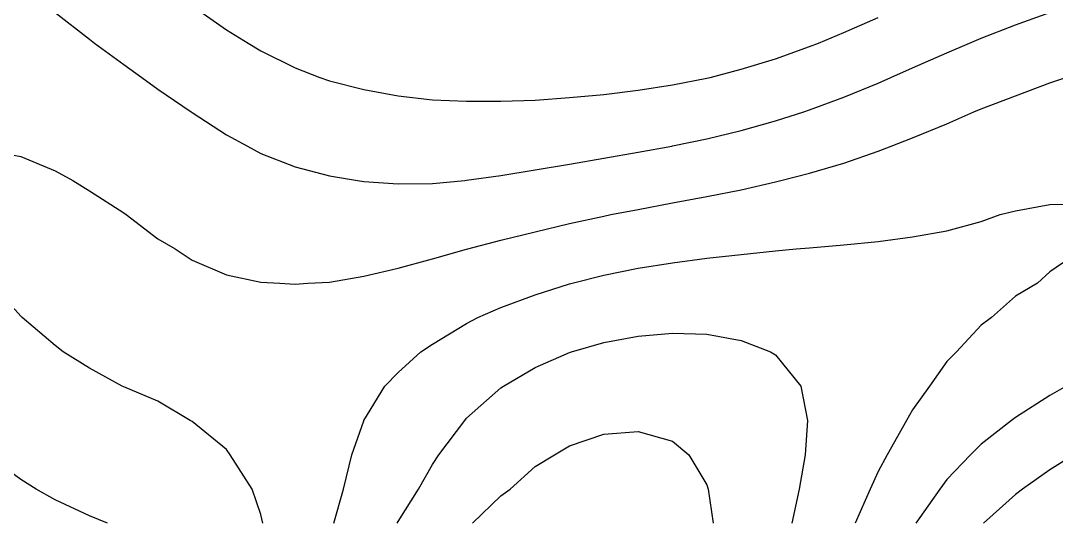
# Model space of a CAD drawing. Header units: inches. Extents: x -3765 to -2207, y 6717241 to 6718976.
# Drawn here: x -2866.8 to -2753.6, y 6718116.1 to 6718171 of the extents above; entities that cross this region are included whole.
import ezdxf

# ---------------------------------------------------------------- set-up
doc = ezdxf.new("R2010")
doc.units = ezdxf.units.IN
doc.header["$MEASUREMENT"] = 0

msp = doc.modelspace()

# ---------------------------------------------------------------- linework, layer by layer
for points in [[(-2863.02, 6718171.9), (-2859.27, 6718168.99), (-2858.71, 6718168.55), (-2855.53, 6718166.23), (-2853.54, 6718164.8), (-2851.78, 6718163.54), (-2848.15, 6718161.05), (-2848.03, 6718160.97), (-2844.28, 6718158.53), (-2842.01, 6718157.3), (-2840.53, 6718156.51), (-2836.79, 6718155.02), (-2833.04, 6718154.05), (-2829.98, 6718153.56), (-2829.29, 6718153.45), (-2825.54, 6718153.16), (-2821.79, 6718153.23), (-2818.23, 6718153.56), (-2818.05, 6718153.57), (-2814.3, 6718154.09), (-2810.55, 6718154.69), (-2806.8, 6718155.34), (-2803.05, 6718155.99), (-2799.3, 6718156.63), (-2795.62, 6718157.3), (-2795.56, 6718157.32), (-2791.81, 6718158.1), (-2788.06, 6718159.01), (-2784.31, 6718160.06), (-2781.21, 6718161.05), (-2780.56, 6718161.27), (-2776.82, 6718162.65), (-2773.07, 6718164.19), (-2771.68, 6718164.8), (-2769.32, 6718165.84), (-2765.57, 6718167.49), (-2763.11, 6718168.55), (-2761.82, 6718169.09), (-2758.08, 6718170.55), (-2754.33, 6718171.92)], [(-2847.56, 6718172.3), (-2844.28, 6718170.01), (-2841.94, 6718168.55), (-2840.53, 6718167.71), (-2836.79, 6718165.84), (-2834.1, 6718164.8), (-2833.04, 6718164.42), (-2829.29, 6718163.47), (-2825.54, 6718162.78), (-2821.79, 6718162.37), (-2818.05, 6718162.21), (-2814.3, 6718162.2), (-2810.55, 6718162.34), (-2806.8, 6718162.6), (-2803.05, 6718162.95), (-2799.3, 6718163.4), (-2795.56, 6718163.98), (-2791.81, 6718164.71), (-2791.45, 6718164.8), (-2788.06, 6718165.7), (-2784.31, 6718166.85), (-2780.56, 6718168.17), (-2779.6, 6718168.55), (-2776.82, 6718169.72), (-2773.07, 6718171.36)], [(-2870.52, 6718156.87), (-2866.77, 6718156.15), (-2863.02, 6718154.6), (-2861.08, 6718153.56), (-2859.27, 6718152.43), (-2855.53, 6718150), (-2855.26, 6718149.81), (-2851.78, 6718147.18), (-2849.92, 6718146.06), (-2848.03, 6718144.83), (-2844.28, 6718143.24), (-2840.53, 6718142.44), (-2838.47, 6718142.31), (-2836.79, 6718142.2), (-2835.39, 6718142.31), (-2833.04, 6718142.44), (-2829.29, 6718143.08), (-2825.54, 6718143.97), (-2821.79, 6718144.97), (-2818.05, 6718146.02), (-2817.91, 6718146.06), (-2814.3, 6718147.01), (-2810.55, 6718147.94), (-2806.8, 6718148.83), (-2803.05, 6718149.65), (-2802.28, 6718149.81), (-2799.3, 6718150.39), (-2795.56, 6718151.09), (-2791.81, 6718151.79), (-2788.06, 6718152.54), (-2784.31, 6718153.4), (-2783.7, 6718153.56), (-2780.56, 6718154.35), (-2776.82, 6718155.45), (-2773.07, 6718156.75), (-2771.65, 6718157.3), (-2769.32, 6718158.19), (-2765.57, 6718159.74), (-2762.61, 6718161.05), (-2761.82, 6718161.37), (-2758.08, 6718162.81), (-2754.33, 6718164.2), (-2752.57, 6718164.8)], [(-2832.56, 6718116.08), (-2831.51, 6718119.82), (-2830.61, 6718123.57), (-2829.29, 6718127.28), (-2829.27, 6718127.32), (-2827, 6718131.07), (-2825.54, 6718132.54), (-2823.06, 6718134.82), (-2821.79, 6718135.67), (-2818.05, 6718137.92), (-2816.81, 6718138.56), (-2814.3, 6718139.66), (-2810.55, 6718141.06), (-2806.8, 6718142.24), (-2806.53, 6718142.31), (-2803.05, 6718143.18), (-2799.3, 6718143.95), (-2795.56, 6718144.56), (-2791.81, 6718145.06), (-2788.06, 6718145.47), (-2784.31, 6718145.84), (-2782.04, 6718146.06), (-2780.56, 6718146.2), (-2776.82, 6718146.52), (-2773.07, 6718146.88), (-2769.32, 6718147.39), (-2765.57, 6718148.05), (-2761.82, 6718149.05), (-2759.73, 6718149.81), (-2758.08, 6718150.23), (-2754.33, 6718150.92), (-2750.58, 6718150.98)], [(-2750.65, 6718146.06), (-2754.33, 6718143.55), (-2755.65, 6718142.31), (-2758.08, 6718140.9), (-2760.68, 6718138.56), (-2761.82, 6718137.74), (-2764.51, 6718134.82), (-2765.57, 6718133.76), (-2767.47, 6718131.07), (-2769.32, 6718128.49), (-2769.96, 6718127.32), (-2772.09, 6718123.57), (-2773.07, 6718121.73), (-2773.95, 6718119.82), (-2775.6, 6718116.08)], [(-2840.34, 6718116.08), (-2840.53, 6718117.02), (-2841.48, 6718119.82), (-2843.9, 6718123.57), (-2844.28, 6718124.13), (-2848.03, 6718127.2), (-2848.26, 6718127.32), (-2851.78, 6718129.41), (-2855.53, 6718130.99), (-2855.7, 6718131.07), (-2859.27, 6718133.04), (-2862.14, 6718134.82), (-2863.02, 6718135.5), (-2866.62, 6718138.56), (-2866.77, 6718138.72), (-2870.05, 6718142.31)], [(-2825.64, 6718116.08), (-2825.54, 6718116.27), (-2823.3, 6718119.82), (-2821.79, 6718122.49), (-2821.07, 6718123.57), (-2818.26, 6718127.32), (-2818.05, 6718127.55), (-2814.3, 6718130.87), (-2814.02, 6718131.07), (-2810.55, 6718133.09), (-2806.8, 6718134.75), (-2806.59, 6718134.82), (-2803.05, 6718135.82), (-2799.3, 6718136.54), (-2795.56, 6718136.86), (-2791.81, 6718136.73), (-2788.06, 6718136.06), (-2784.83, 6718134.82), (-2784.31, 6718134.47), (-2781.54, 6718131.07), (-2780.81, 6718127.32), (-2781.04, 6718123.57), (-2781.69, 6718119.82), (-2782.51, 6718116.08)], [(-2752.52, 6718131.07), (-2754.33, 6718130.06), (-2758.08, 6718127.65), (-2758.51, 6718127.32), (-2761.82, 6718124.73), (-2762.99, 6718123.57), (-2765.57, 6718120.85), (-2766.35, 6718119.82), (-2768.97, 6718116.08)], [(-2817.42, 6718116.08), (-2814.3, 6718119.09), (-2813.3, 6718119.82), (-2810.55, 6718122.27), (-2808.46, 6718123.57), (-2806.8, 6718124.55), (-2803.05, 6718125.81), (-2799.3, 6718126.12), (-2795.56, 6718125.05), (-2793.78, 6718123.57), (-2791.81, 6718120.27), (-2791.66, 6718119.82), (-2791.09, 6718116.08)], [(-2857.29, 6718116.08), (-2859.27, 6718116.88), (-2863.02, 6718118.63), (-2865.09, 6718119.82), (-2866.77, 6718120.88), (-2870.49, 6718123.57)], [(-2751.68, 6718123.57), (-2754.33, 6718121.92), (-2757.29, 6718119.82), (-2758.08, 6718119.24), (-2761.57, 6718116.08)]]:
    msp.add_lwpolyline(points)

doc.saveas('drawing.dxf')
